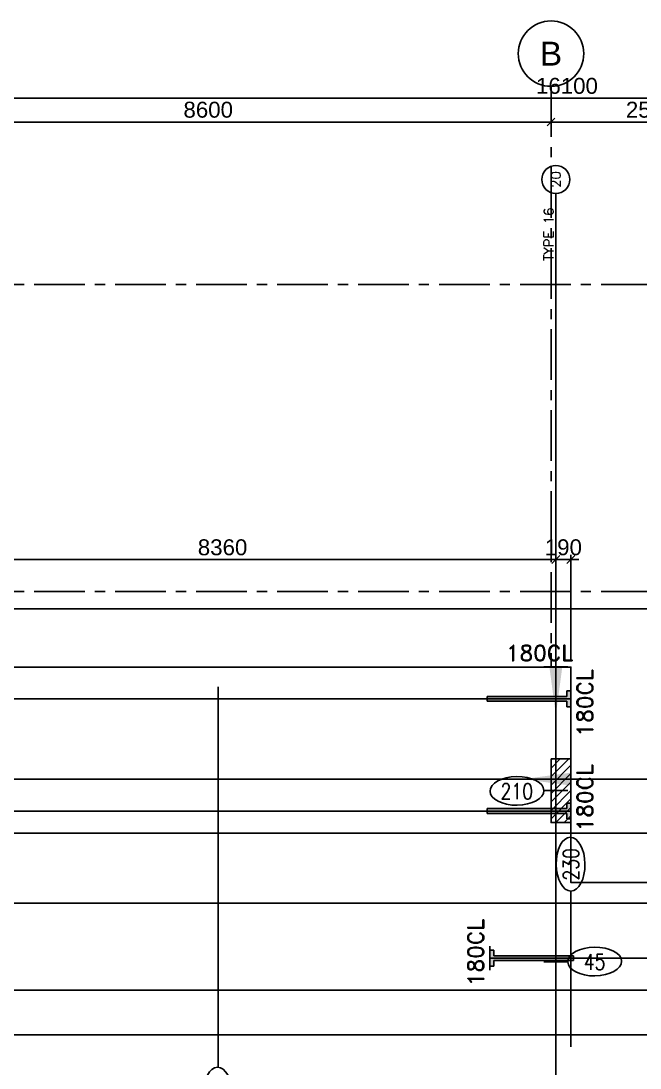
# Model space of a CAD drawing. Header units: centimetres. Extents: x 96271 to 179142, y 9855 to 112216.
# Drawn here: x 149072 to 149848, y 61792 to 63106 of the extents above; entities that cross this region are included whole.
import ezdxf
from ezdxf.enums import TextEntityAlignment as Align

# ---------------------------------------------------------------- set-up
doc = ezdxf.new("R2010")
doc.units = ezdxf.units.CM
doc.header["$LTSCALE"] = 100
doc.header["$MEASUREMENT"] = 0
doc.header["$PDSIZE"] = 0.2
doc.linetypes.add('B-11553-XREF-L+1341.1-00$0$CENTER', pattern=[50.8, 31.75, -6.35, 6.35, -6.35])
doc.layers.get('0').update_dxf_attribs({"linetype": 'CONTINUOUS'})
doc.layers.get('DEFPOINTS').update_dxf_attribs({"linetype": 'CONTINUOUS'})
for name, color, linetype in [('B-11553-XREF-L+1341.1-00$0$CCL-COLUMN', 4, 'CONTINUOUS'), ('B-11553-XREF-L+1341.1-00$0$CCL-COLUMN HATCH', 8, 'CONTINUOUS'), ('B-11553-XREF-L+1341.1-00$0$CCL-GRID BUBBLES', 7, 'CONTINUOUS'), ('B-11553-XREF-L+1341.1-00$0$CCL-GRID DIM', 3, 'CONTINUOUS'), ('B-11553-XREF-L+1341.1-00$0$CCL-GRID LINE', 8, 'B-11553-XREF-L+1341.1-00$0$CENTER'), ('B-11553-XREF-L+1341.1-00$0$CCL-SLAB EDGE', 1, 'CONTINUOUS'), ('CCL-TENDON 1 HORIZONTAL', 7, 'CONTINUOUS'), ('CCL-TENDON 1 VERTICAL', 7, 'CONTINUOUS'), ('CCL-TENDON DIM-V', 1, 'CONTINUOUS'), ('CCL-TENDON HEIGHT-H', 4, 'CONTINUOUS'), ('CCL-TENDON HEIGHT-V', 4, 'CONTINUOUS'), ('CCL-TENDON TYPE-H', 3, 'CONTINUOUS'), ('CCL-TENDON TYPE-V', 3, 'CONTINUOUS'), ('CCL-TENDON-H', 8, 'CONTINUOUS'), ('CCL-TENDON-V', 8, 'CONTINUOUS'), ('cclBeamSlab', 7, 'CONTINUOUS'), ('Giff_Tendon_TendSched', 3, 'CONTINUOUS')]:
    doc.layers.add(name, color=color, linetype=linetype)
doc.styles.add('B-11553-XREF-L+1341.1-00$0$B961-5473-XREF-L8 TO L11$0$style1', font='sanss___.ttf')
doc.styles.add('B-11553-XREF-L+1341.1-00$0$style1', font='sanss___.ttf')
doc.styles.add('ROMAND', font='romand.shx', dxfattribs={"height": 10})
doc.styles.add('ROMANS_PROG', font='ROMANS.shx')
doc.styles.add('style1', font='sanss___.ttf')
doc.dimstyles.new('B-11553-XREF-L+1341.1-00$0$B961-5473-XREF-L8 TO L11$0$CCL-100', dxfattribs={"dimtxt": 200, "dimasz": 100, "dimexe": 60, "dimexo": 100, "dimgap": 50, "dimtad": 1, "dimdec": 0, "dimrnd": 5, "dimdsep": 46, "dimtxsty": 'B-11553-XREF-L+1341.1-00$0$B961-5473-XREF-L8 TO L11$0$style1', "dimblk": 'B-11553-XREF-L+1341.1-00$0$B961-5473-XREF-L8 TO L11$0$_Oblique', "dimcen": 90, "dimdle": 60, "dimclrd": 256, "dimclre": 256, "dimclrt": 2, "dimadec": 0, "dimazin": 0, "dimtfac": 1, "dimtdec": 0, "dimtix": 1, "dimtmove": 1, "dimatfit": 3, "dimfxl": 1, "dimtolj": 1, "dimarcsym": 0})
doc.dimstyles.new('CCL-100', dxfattribs={"dimtxt": 200, "dimasz": 100, "dimexe": 60, "dimexo": 100, "dimgap": 50, "dimtad": 1, "dimdec": 0, "dimrnd": 5, "dimdsep": 46, "dimtxsty": 'style1', "dimblk": 'OBLIQUE', "dimcen": 90, "dimdle": 60, "dimclrd": 256, "dimclre": 8, "dimclrt": 7, "dimadec": 0, "dimazin": 0, "dimtfac": 1, "dimtdec": 0, "dimtix": 1, "dimtmove": 1, "dimatfit": 3, "dimfxl": 1, "dimtolj": 1, "dimarcsym": 0})

# ---------------------------------------------------------------- blocks, each defined once
blk = doc.blocks.new('ccl-gu-dead_end')
h = blk.add_hatch(color=7)
h.paths.add_polyline_path([(1050, 0), (1050, 30), (50, 30), (50, 100), (0, 100), (0, 0)])
h.paths.add_polyline_path([(1050, -30), (1050, 0), (0, 0), (0, -100), (50, -100), (50, -30)])
at = {"color": 7}
for p, q in [((0, 100), (0, -100)), ((50, 100), (0, 100)), ((0, 0), (1050, 0)), ((50, 100), (50, 30)), ((50, 30), (1050, 30)), ((1050, 30), (1050, -30)), ((50, -100), (0, -100)), ((50, -30), (1050, -30)), ((50, -30), (50, -100))]:
    blk.add_line(p, q, dxfattribs=at)
blk = doc.blocks.new('ccl-gu-live_end')
at = {"color": 7}
blk.add_line((0, 0), (1100, 0), dxfattribs=at)
blk.add_solid([(603, 0), (0, 81), (0, -81)], dxfattribs=at)
blk = doc.blocks.new('1-v', base_point=(12672, 12742.6))
at = {"layer": 'CCL-TENDON-V'}
blk.add_lwpolyline([(12672, 12742.6), (12682.7, 14142.6), (12682.7, 14887.57), (12682.7, 15810.09), (12682.7, 16117.6), (12682.7, 16870.84), (12682.7, 17526.78), (12682.7, 18092.6), (12682.7, 18708.56), (12682.7, 19422.62), (12682.7, 20242.6), (12682.7, 21062.58), (12682.7, 21776.64), (12682.7, 22392.6), (12682.7, 22741.98), (12682.7, 23452.45), (12682.7, 23942.6)], dxfattribs=at)
at = {"layer": 'CCL-TENDON TYPE-V'}
for name, p, rotation in [('ccl-gu-live_end', (12682.7, 23942.6), 270), ('ccl-gu-dead_end', (12672, 12742.6), 89.56210506845096)]:
    blk.add_blockref(name, p, dxfattribs=dict(at, rotation=rotation))
blk = doc.blocks.new('ccl-Tend-Chair-Height-Text')
at = {"color": 4}
blk.add_ellipse((469, 6), major_axis=(469, 6), ratio=0.532883, dxfattribs=at)
at = {"color": 3, "style": 'ROMAND', "width": 0.8}
blk.add_attdef('CHAIR_HT', text='', height=275, dxfattribs=at).set_placement((466, 0), align=Align.MIDDLE)
blk = doc.blocks.new('10-h', base_point=(4022, 22535.3))
at = {"layer": 'CCL-TENDON-H'}
blk.add_lwpolyline([(4022, 22535.3), (4783.69, 22535.3), (5700.7, 22535.3), (6292.62, 22535.3), (7127.72, 22535.3), (8447, 22535.3), (9766.28, 22535.3), (10601.38, 22535.3), (11193.3, 22535.3), (11678.57, 22535.3), (12872, 22535.3)], dxfattribs=at)
at = {"layer": 'CCL-TENDON TYPE-H'}
blk.add_blockref('ccl-gu-dead_end', (4022, 22535.3), dxfattribs=at)
at = {"layer": 'CCL-TENDON TYPE-H', "rotation": 180}
blk.add_blockref('ccl-gu-live_end', (12872, 22535.3), dxfattribs=at)
blk = doc.blocks.new('11-h', base_point=(4022, 23542.6))
at = {"layer": 'CCL-TENDON-H'}
blk.add_lwpolyline([(4022, 23542.6), (4783.69, 23542.6), (5700.7, 23542.6), (6292.62, 23542.6), (7127.72, 23542.6), (8447, 23542.6), (9766.28, 23542.6), (10601.38, 23542.6), (11193.3, 23542.6), (11678.57, 23542.6), (12872, 23542.6)], dxfattribs=at)
at = {"layer": 'CCL-TENDON TYPE-H', "rotation": 180}
blk.add_blockref('ccl-gu-dead_end', (12872, 23542.6), dxfattribs=at)
at = {"layer": 'CCL-TENDON TYPE-H'}
blk.add_blockref('ccl-gu-live_end', (4022, 23542.6), dxfattribs=at)
blk = doc.blocks.new('12-h', base_point=(11853.1, 20288.6))
at = {"layer": 'CCL-TENDON-H'}
blk.add_lwpolyline([(11853.1, 20288.6), (12872, 20288.6), (13934.5, 20288.6), (14837, 20288.6), (15153, 20288.6), (15651.68, 20288.6), (16378.21, 20288.6), (17212.5, 20288.6), (18097.4, 20288.6), (19272, 20288.6)], dxfattribs=at)
at = {"layer": 'CCL-TENDON TYPE-H'}
blk.add_blockref('ccl-gu-dead_end', (11853.1, 20288.6), dxfattribs=at)
at = {"layer": 'CCL-TENDON TYPE-H', "rotation": 180}
blk.add_blockref('ccl-gu-live_end', (19272, 20288.6), dxfattribs=at)
blk = doc.blocks.new('6-h', base_point=(4022, 19326.6))
at = {"layer": 'CCL-TENDON-H'}
blk.add_lwpolyline([(4022, 19326.6), (4783.69, 19326.6), (5700.7, 19326.6), (6292.62, 19326.6), (7127.72, 19326.6), (8447, 19326.6), (9544.71, 19326.6), (10239.55, 19326.6), (11135.82, 19326.6), (11800.55, 19326.6), (12555.12, 19326.6), (12872, 19326.6), (13934.5, 19326.6), (14837, 19326.6), (15153, 19326.6), (16234.5, 19326.6), (17206.9, 19326.6), (17772, 19326.6)], dxfattribs=at)
at = {"layer": 'CCL-TENDON TYPE-H'}
blk.add_blockref('ccl-gu-live_end', (4022, 19326.6), dxfattribs=at)
at = {"layer": 'CCL-TENDON TYPE-H', "rotation": 180}
blk.add_blockref('ccl-gu-dead_end', (17772, 19326.6), dxfattribs=at)
blk = doc.blocks.new('7-h', base_point=(4022, 19888.6))
at = {"layer": 'CCL-TENDON-H'}
blk.add_lwpolyline([(4022, 19888.6), (4783.69, 19888.6), (5700.7, 19888.6), (6292.62, 19888.6), (7127.72, 19888.6), (8447, 19888.6), (9544.71, 19888.6), (10239.55, 19888.6), (11135.82, 19888.6), (11800.55, 19888.6), (12555.12, 19888.6), (12872, 19888.6), (13934.5, 19888.6), (14837, 19888.6), (15153, 19888.6), (15651.68, 19888.6), (16378.21, 19888.6), (17212.5, 19888.6), (18097.4, 19888.6), (19272, 19888.6)], dxfattribs=at)
at = {"layer": 'CCL-TENDON TYPE-H'}
blk.add_blockref('ccl-gu-live_end', (4022, 19888.6), dxfattribs=at)
at = {"layer": 'CCL-TENDON TYPE-H', "rotation": 180}
blk.add_blockref('ccl-gu-dead_end', (19272, 19888.6), dxfattribs=at)
blk = doc.blocks.new('8-h', base_point=(4022, 20980.8))
at = {"layer": 'CCL-TENDON-H'}
blk.add_lwpolyline([(4022, 20980.8), (4783.69, 20980.8), (5700.7, 20980.8), (6292.62, 20980.8), (7127.72, 20980.8), (8447, 20980.8), (9544.71, 20980.8), (10239.55, 20980.8), (11135.82, 20980.8), (11800.55, 20980.8), (12555.12, 20980.8), (12872, 20980.8), (13934.5, 20980.8), (14997, 20980.8), (15666.31, 20980.8), (16268.61, 20980.8), (17134.5, 20980.8), (18052.92, 20980.8), (19272, 20980.8)], dxfattribs=at)
at = {"layer": 'CCL-TENDON TYPE-H'}
blk.add_blockref('ccl-gu-dead_end', (4022, 20980.8), dxfattribs=at)
at = {"layer": 'CCL-TENDON TYPE-H', "rotation": 180}
blk.add_blockref('ccl-gu-live_end', (19272, 20980.8), dxfattribs=at)
blk = doc.blocks.new('9-h', base_point=(4022, 22135.3))
at = {"layer": 'CCL-TENDON-H'}
blk.add_lwpolyline([(4022, 22135.3), (4783.69, 22135.3), (5700.7, 22135.3), (6292.62, 22135.3), (7127.72, 22135.3), (8447, 22135.3), (9766.28, 22135.3), (10601.38, 22135.3), (11193.3, 22135.3), (11678.57, 22135.3), (12872, 22135.3)], dxfattribs=at)
at = {"layer": 'CCL-TENDON TYPE-H'}
blk.add_blockref('ccl-gu-live_end', (4022, 22135.3), dxfattribs=at)
at = {"layer": 'CCL-TENDON TYPE-H', "rotation": 180}
blk.add_blockref('ccl-gu-dead_end', (12872, 22135.3), dxfattribs=at)
blk = doc.blocks.new('B-11553-XREF-L+1341.1-00$0$B961-5473-XREF-L8 TO L11$0$_Oblique')
at = {"color": 0, "linetype": 'ByBlock', "lineweight": -2}
blk.add_line((-0.5, -0.5), (0.5, 0.5), dxfattribs=at)
blk = doc.blocks.new('*D1642')
at = {"layer": 'B-11553-XREF-L+1341.1-00$0$CCL-GRID DIM', "lineweight": -2, "transparency": 16777216}
for p, q in [((0, 18357), (0, 18397)), ((16100, 18357), (16100, 18397)), ((16160, 18337), (-60, 18337))]:
    blk.add_line(p, q, dxfattribs=at)
at = {"layer": 'DEFPOINTS', "color": 0, "transparency": 16777216}
for p in [(0, 18337), (0, 18257), (16100, 18257)]:
    blk.add_point(p, dxfattribs=at)
at = {"layer": 'B-11553-XREF-L+1341.1-00$0$CCL-GRID DIM', "lineweight": -2, "transparency": 16777216, "xscale": 100, "yscale": 100, "zscale": 100, "rotation": 180}
blk.add_blockref('B-11553-XREF-L+1341.1-00$0$B961-5473-XREF-L8 TO L11$0$_Oblique', (0, 18337), dxfattribs=at)
at = {"layer": 'B-11553-XREF-L+1341.1-00$0$CCL-GRID DIM', "lineweight": -2, "transparency": 16777216, "xscale": 100, "yscale": 100, "zscale": 100}
blk.add_blockref('B-11553-XREF-L+1341.1-00$0$B961-5473-XREF-L8 TO L11$0$_Oblique', (16100, 18337), dxfattribs=at)
at = {"layer": 'B-11553-XREF-L+1341.1-00$0$CCL-GRID DIM', "color": 7, "transparency": 16777216, "insert": (8800, 18490), "char_height": 200, "attachment_point": 5, "style": 'B-11553-XREF-L+1341.1-00$0$B961-5473-XREF-L8 TO L11$0$style1'}
blk.add_mtext('\\A1;16100', dxfattribs=at)
blk = doc.blocks.new('*D1643')
at = {"layer": 'B-11553-XREF-L+1341.1-00$0$CCL-GRID DIM', "lineweight": -2, "transparency": 16777216}
for p, q in [((8600, 18138), (8600, 18098)), ((8660, 18038), (-60, 18038)), ((0, 17938), (0, 17978))]:
    blk.add_line(p, q, dxfattribs=at)
at = {"layer": 'DEFPOINTS', "color": 0, "transparency": 16777216}
for p in [(0, 18038), (0, 18038), (8600, 18038)]:
    blk.add_point(p, dxfattribs=at)
at = {"layer": 'B-11553-XREF-L+1341.1-00$0$CCL-GRID DIM', "lineweight": -2, "transparency": 16777216, "xscale": 100, "yscale": 100, "zscale": 100, "rotation": 180}
blk.add_blockref('B-11553-XREF-L+1341.1-00$0$B961-5473-XREF-L8 TO L11$0$_Oblique', (0, 18038), dxfattribs=at)
at = {"layer": 'B-11553-XREF-L+1341.1-00$0$CCL-GRID DIM', "lineweight": -2, "transparency": 16777216, "xscale": 100, "yscale": 100, "zscale": 100}
blk.add_blockref('B-11553-XREF-L+1341.1-00$0$B961-5473-XREF-L8 TO L11$0$_Oblique', (8600, 18038), dxfattribs=at)
at = {"layer": 'B-11553-XREF-L+1341.1-00$0$CCL-GRID DIM', "color": 7, "transparency": 16777216, "insert": (4300, 18191), "char_height": 200, "attachment_point": 5, "style": 'B-11553-XREF-L+1341.1-00$0$B961-5473-XREF-L8 TO L11$0$style1'}
blk.add_mtext('\\A1;8600', dxfattribs=at)
blk = doc.blocks.new('*D1644')
at = {"layer": 'B-11553-XREF-L+1341.1-00$0$CCL-GRID DIM', "lineweight": -2, "transparency": 16777216}
for p, q in [((11160, 18038), (8540, 18038)), ((8600, 17938), (8600, 17978)), ((11100, 17938), (11100, 17978))]:
    blk.add_line(p, q, dxfattribs=at)
at = {"layer": 'DEFPOINTS', "color": 0, "transparency": 16777216}
for p in [(8600, 18038), (8600, 18038), (11100, 18038)]:
    blk.add_point(p, dxfattribs=at)
at = {"layer": 'B-11553-XREF-L+1341.1-00$0$CCL-GRID DIM', "lineweight": -2, "transparency": 16777216, "xscale": 100, "yscale": 100, "zscale": 100, "rotation": 180}
blk.add_blockref('B-11553-XREF-L+1341.1-00$0$B961-5473-XREF-L8 TO L11$0$_Oblique', (8600, 18038), dxfattribs=at)
at = {"layer": 'B-11553-XREF-L+1341.1-00$0$CCL-GRID DIM', "lineweight": -2, "transparency": 16777216, "xscale": 100, "yscale": 100, "zscale": 100}
blk.add_blockref('B-11553-XREF-L+1341.1-00$0$B961-5473-XREF-L8 TO L11$0$_Oblique', (11100, 18038), dxfattribs=at)
at = {"layer": 'B-11553-XREF-L+1341.1-00$0$CCL-GRID DIM', "color": 7, "transparency": 16777216, "insert": (9850, 18191), "char_height": 200, "attachment_point": 5, "style": 'B-11553-XREF-L+1341.1-00$0$B961-5473-XREF-L8 TO L11$0$style1'}
blk.add_mtext('\\A1;2500', dxfattribs=at)
blk = doc.blocks.new('B-11553-XREF-L+1341.1-00$0$A')
at = {"layer": 'B-11553-XREF-L+1341.1-00$0$CCL-GRID BUBBLES'}
blk.add_circle((0, 0), 1023, dxfattribs=at)
at = {"layer": 'B-11553-XREF-L+1341.1-00$0$CCL-GRID BUBBLES', "color": 4, "style": 'B-11553-XREF-L+1341.1-00$0$style1'}
blk.add_attdef('BBL', text='', height=600, dxfattribs=at).set_placement((0, 0), align=Align.MIDDLE_CENTER)
blk = doc.blocks.new('_Oblique')
at = {"color": 0, "linetype": 'ByBlock', "lineweight": -2}
blk.add_line((-0.5, -0.5), (0.5, 0.5), dxfattribs=at)
blk = doc.blocks.new('*D1595')
at = {"layer": 'CCL-TENDON DIM-V', "lineweight": -2, "transparency": 16777216}
blk.add_line((4262, 25289), (12743, 25289), dxfattribs=at)
at = {"layer": 'CCL-TENDON DIM-V', "color": 8, "lineweight": -2, "transparency": 16777216}
for p, q in [((4322, 24040), (4322, 25349)), ((12683, 24040), (12683, 25349))]:
    blk.add_line(p, q, dxfattribs=at)
at = {"layer": 'DEFPOINTS', "color": 0, "transparency": 16777216}
for p in [(12683, 25289), (4322, 23940), (12683, 23940)]:
    blk.add_point(p, dxfattribs=at)
at = {"layer": 'CCL-TENDON DIM-V', "lineweight": -2, "transparency": 16777216, "xscale": 100, "yscale": 100, "zscale": 100, "rotation": 180}
blk.add_blockref('_Oblique', (4322, 25289), dxfattribs=at)
at = {"layer": 'CCL-TENDON DIM-V', "lineweight": -2, "transparency": 16777216, "xscale": 100, "yscale": 100, "zscale": 100}
blk.add_blockref('_Oblique', (12683, 25289), dxfattribs=at)
at = {"layer": 'CCL-TENDON DIM-V', "color": 7, "transparency": 16777216, "insert": (8502, 25442), "char_height": 200, "attachment_point": 5, "style": 'style1'}
blk.add_mtext('\\A1;8360', dxfattribs=at)
blk = doc.blocks.new('*D1596')
at = {"layer": 'CCL-TENDON DIM-V', "lineweight": -2, "transparency": 16777216}
for p, q in [((12683, 25289), (12583, 25289)), ((12683, 25289), (12872, 25289)), ((12872, 25289), (12972, 25289))]:
    blk.add_line(p, q, dxfattribs=at)
at = {"layer": 'CCL-TENDON DIM-V', "color": 8, "lineweight": -2, "transparency": 16777216}
for p, q in [((12683, 24040), (12683, 25349)), ((12872, 24040), (12872, 25349))]:
    blk.add_line(p, q, dxfattribs=at)
at = {"layer": 'DEFPOINTS', "color": 0, "transparency": 16777216}
for p in [(12872, 25289), (12683, 23940), (12872, 23940)]:
    blk.add_point(p, dxfattribs=at)
at = {"layer": 'CCL-TENDON DIM-V', "lineweight": -2, "transparency": 16777216, "xscale": 100, "yscale": 100, "zscale": 100}
blk.add_blockref('_Oblique', (12683, 25289), dxfattribs=at)
at = {"layer": 'CCL-TENDON DIM-V', "lineweight": -2, "transparency": 16777216, "xscale": 100, "yscale": 100, "zscale": 100, "rotation": 180}
blk.add_blockref('_Oblique', (12872, 25289), dxfattribs=at)
at = {"layer": 'CCL-TENDON DIM-V', "color": 7, "transparency": 16777216, "insert": (12777, 25442), "char_height": 200, "attachment_point": 5, "style": 'style1'}
blk.add_mtext('\\A1;190', dxfattribs=at)
blk = doc.blocks.new('B-11553-XREF-L+1341.1-00', base_point=(3.4, 3.6))
at = {"layer": 'B-11553-XREF-L+1341.1-00$0$CCL-COLUMN HATCH'}
h = blk.add_hatch(dxfattribs=at)
h.set_pattern_fill('ANSI31', color=256, scale=600, style=0)
h.paths.add_polyline_path([(8600, 10050), (8600, 9250), (8850, 9250), (8850, 10050)])
at = {"layer": 'B-11553-XREF-L+1341.1-00$0$CCL-COLUMN'}
blk.add_lwpolyline([(8600, 10050), (8600, 9250), (8850, 9250), (8850, 10050)], close=True, dxfattribs=at)
at = {"layer": 'B-11553-XREF-L+1341.1-00$0$CCL-GRID LINE', "ltscale": 0.2}
for p, q in [((8600, 18485.7), (8600, 11200)), ((-4995.5, 16000), (18575.6, 16000)), ((-4995.5, 12150), (10350, 12150))]:
    blk.add_line(p, q, dxfattribs=at)
at = {"layer": 'B-11553-XREF-L+1341.1-00$0$CCL-SLAB EDGE'}
blk.add_lwpolyline([(16300, 8850), (16300, 13880), (10350, 13880), (10350, 8500), (8850, 8500), (8850, 11200), (0, 11200), (0, 0), (8850, 0), (8850, 2850), (10850, 2850), (10850, 1000), (13550, 1000), (13550, 2500), (16100, 2500), (16100, 6950), (16300, 6950), (16300, 8850)], dxfattribs=at)
at = {"layer": 'B-11553-XREF-L+1341.1-00$0$CCL-GRID BUBBLES'}
ref = blk.add_blockref('B-11553-XREF-L+1341.1-00$0$A', (8600, 18895.7), dxfattribs=dict(at, xscale=0.400977994000641, yscale=0.400977994000641, zscale=0.400977994000641))
ref.add_attrib('BBL', 'B', dxfattribs={"color": 4, "height": 300, "style": 'B-11553-XREF-L+1341.1-00$0$style1'}).set_placement((8600, 18895.7), align=Align.MIDDLE_CENTER)
at = {"layer": 'B-11553-XREF-L+1341.1-00$0$CCL-GRID DIM'}
dim = blk.add_linear_dim(base=(0, 18336.6), p1=(16100, 18256.6), p2=(0, 18256.6), dimstyle='B-11553-XREF-L+1341.1-00$0$B961-5473-XREF-L8 TO L11$0$CCL-100', override={"dimclrt": 7}, dxfattribs=at)
dim.commit()
dim.dimension.update_dxf_attribs({"geometry": '*D1642', "text_midpoint": (8800, 18336.6), "dimtype": 128})
for base, p1, p2, picture, middle in [((0, 18038), (8600, 18038), (0, 18038), '*D1643', (4300, 18191.1)), ((8600, 18038), (11100, 18038), (8600, 18038), '*D1644', (9850, 18191))]:
    dim = blk.add_linear_dim(base=base, p1=p1, p2=p2, dimstyle='B-11553-XREF-L+1341.1-00$0$B961-5473-XREF-L8 TO L11$0$CCL-100', override={"dimclrt": 7}, dxfattribs=at)
    dim.commit()
    dim.dimension.update_dxf_attribs({"geometry": picture, "text_midpoint": middle})
blk = doc.blocks.new('A$C173F2883')
at = {"layer": 'CCL-TENDON HEIGHT-H', "color": 0}
for p, q in [((10240.6, 8297.9), (10240.6, 13068.5)), ((10240.6, 8297.9), (10240.6, 13068.5)), ((10240.6, 8297.9), (10240.6, 13068.5)), ((10240.6, 8297.9), (10240.6, 13068.5)), ((10240.6, 8297.9), (10240.6, 13068.5)), ((14665.6, 13068.5), (14665.6, 12768.5)), ((10240.6, 11761.2), (10240.6, 12061.2)), ((10240.6, 11761.2), (10240.6, 12061.2)), ((10240.6, 11761.2), (10240.6, 12061.2)), ((10240.6, 11761.2), (10240.6, 12061.2)), ((10240.6, 11761.2), (10240.6, 12061.2)), ((14665.6, 12061.2), (14665.6, 11761.2)), ((10240.6, 11361.2), (10240.6, 11661.2)), ((10240.6, 11361.2), (10240.6, 11661.2)), ((10240.6, 11361.2), (10240.6, 11661.2)), ((10240.6, 11361.2), (10240.6, 11661.2)), ((10240.6, 11361.2), (10240.6, 11661.2)), ((14665.6, 11661.2), (14665.6, 11361.2)), ((10240.6, 10206.7), (10240.6, 10506.7)), ((10240.6, 10206.7), (10240.6, 10506.7)), ((10240.6, 10206.7), (10240.6, 10506.7)), ((10240.6, 10206.7), (10240.6, 10506.7)), ((10240.6, 10206.7), (10240.6, 10506.7)), ((10240.6, 10206.7), (10240.6, 10506.7)), ((14665.6, 8552.5), (14665.6, 10506.7)), ((13646.7, 9514.5), (13646.7, 9814.5)), ((14665.6, 9514.5), (14665.6, 9814.5)), ((10240.6, 9114.5), (10240.6, 9414.5)), ((10240.6, 9114.5), (10240.6, 9414.5)), ((10240.6, 9114.5), (10240.6, 9414.5)), ((10240.6, 9114.5), (10240.6, 9414.5)), ((10240.6, 9114.5), (10240.6, 9414.5)), ((10240.6, 9114.5), (10240.6, 9414.5)), ((14665.6, 9114.5), (14665.6, 9414.5)), ((10240.6, 8552.5), (10240.6, 8852.5)), ((10240.6, 8552.5), (10240.6, 8852.5)), ((10240.6, 8552.5), (10240.6, 8852.5)), ((10240.6, 8552.5), (10240.6, 8852.5)), ((10240.6, 8552.5), (10240.6, 8852.5)), ((10240.6, 8552.5), (10240.6, 8852.5)), ((14665.6, 8552.5), (14665.6, 8852.5))]:
    blk.add_line(p, q, dxfattribs=at)
at = {"layer": 'CCL-TENDON HEIGHT-V', "color": 0}
for p, q in [((14326.3, 13318.5), (14626.3, 13318.5)), ((14626.3, 11768.5), (14326.3, 11768.5)), ((14626.3, 11768.5), (14326.3, 11768.5)), ((14626.3, 11768.5), (14326.3, 11768.5)), ((14626.3, 9618.5), (14326.3, 9618.5)), ((14626.3, 9618.5), (14326.3, 9618.5)), ((14626.3, 9618.5), (14326.3, 9618.5))]:
    blk.add_line(p, q, dxfattribs=at)
at = {"layer": 'CCL-TENDON TYPE-H'}
for p, q in [((16165.6, 14046.7), (2314.9, 14046.7)), ((14665.6, 11911.2), (25615.6, 11911.2)), ((16165.6, 11233.7), (2314.9, 11233.7))]:
    blk.add_line(p, q, dxfattribs=at)
at = {"layer": 'CCL-TENDON TYPE-V'}
blk.add_line((14476.3, 13318.5), (14476.3, 19257.5), dxfattribs=at)
blk.add_circle((14476.3, 19432.5), 175, dxfattribs=at)
at = {"layer": 'cclBeamSlab'}
blk.add_lwpolyline([(14663.6, 4965.9), (14663.6, 2115.9), (5815.6, 2115.9), (5815.6, 13315.9), (14663.6, 13315.9), (14663.6, 10615.9), (16663.6, 10615.9), (16663.6, 3115.9), (16663.6, 4965.9)], close=True, dxfattribs=at)
at = {"layer": 'CCL-TENDON 1 HORIZONTAL'}
for name, p in [('11-h', (5815.6, 12918.5)), ('10-h', (5815.6, 11911.2)), ('9-h', (5815.6, 11511.2)), ('8-h', (5815.6, 10356.7)), ('12-h', (13646.7, 9664.5)), ('7-h', (5815.6, 9264.5)), ('6-h', (5815.6, 8702.5))]:
    blk.add_blockref(name, p, dxfattribs=at)
at = {"layer": 'CCL-TENDON 1 HORIZONTAL', "xscale": 0.72, "yscale": 0.72, "zscale": 0.72, "rotation": 90}
for p, values in [((14665.6, 10506.7), {'CHAIR_HT': '230'}), ((10240.6, 7622.5), {'CHAIR_HT': '35'})]:
    blk.add_blockref('ccl-Tend-Chair-Height-Text', p, dxfattribs=at).add_auto_attribs(values)
at = {"layer": 'CCL-TENDON 1 VERTICAL'}
blk.add_blockref('1-v', (14465.6, 2118.5), dxfattribs=at)
at = {"layer": 'CCL-TENDON 1 VERTICAL', "xscale": 0.72, "yscale": 0.72, "zscale": 0.72}
for p, values in [((13650.5, 11759.3), {'CHAIR_HT': '210'}), ((14626.3, 9618.5), {'CHAIR_HT': '45'})]:
    blk.add_blockref('ccl-Tend-Chair-Height-Text', p, dxfattribs=at).add_auto_attribs(values)
at = {"layer": 'Giff_Tendon_TendSched'}
blk.add_blockref('B-11553-XREF-L+1341.1-00', (5818.9, 2119.5), dxfattribs=at)
at = {"layer": 'CCL-TENDON HEIGHT-H', "style": 'ROMAND'}
for p in [(14940.6, 12445.2), (14940.6, 11255.6), (13571.7, 9314.5)]:
    blk.add_text('180CL', height=200, rotation=90, dxfattribs=at).set_placement(p)
at = {"layer": 'CCL-TENDON HEIGHT-V', "style": 'ROMAND'}
blk.add_text('180CL', height=200, dxfattribs=at).set_placement((13849.9, 13393.5))
at = {"layer": 'CCL-TENDON TYPE-V', "style": 'ROMANS_PROG'}
blk.add_text('20', height=120, rotation=90, dxfattribs=at).set_placement((14476.3, 19432.5), align=Align.MIDDLE)
blk.add_text('TYPE 16', height=120, rotation=90, dxfattribs=at).set_placement((14446.3, 19079.7), align=Align.RIGHT)
at = {"layer": 'CCL-TENDON DIM-V'}
for p1, p2, picture, middle in [((6115.6, 13315.9), (14476.3, 13315.9), '*D1595', (10295.9, 14817.9)), ((14476.3, 13315.9), (14665.6, 13315.9), '*D1596', (14570.9, 14817.8))]:
    dim = blk.add_aligned_dim(p1=p1, p2=p2, distance=1348.9, dimstyle='CCL-100', override={"dimclrt": 7}, dxfattribs=at)
    dim.commit()
    dim.dimension.update_dxf_attribs({"geometry": picture, "text_midpoint": middle, "insert": (1793.6, -10624.1)})

msp = doc.modelspace()

# ---------------------------------------------------------------- block references
at = {"xscale": 0.1, "yscale": 0.1, "zscale": 0.1}
msp.add_blockref('A$C173F2883', (148295.204, 60963.743), dxfattribs=at)

doc.saveas('drawing.dxf')
